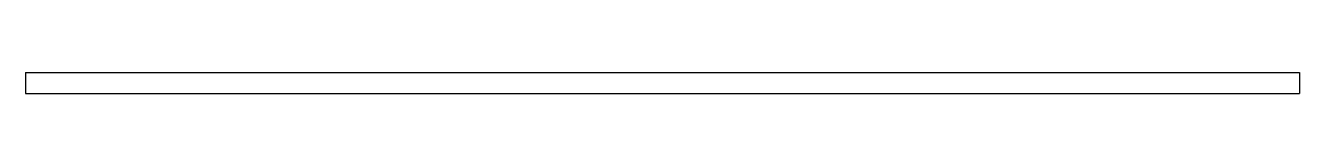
# Paper-space layout '_Front' of a CAD drawing. Header units: centimetres. Extents: x -15 to 15, y 0 to 0.5.
import ezdxf

# ---------------------------------------------------------------- set-up
doc = ezdxf.new("R2010")
doc.units = ezdxf.units.CM

psp = doc.layouts.new('_Front')

# ---------------------------------------------------------------- linework, layer by layer
at = {"color": 7, "linetype": 'Continuous', "lineweight": 25}
for p, q in [((-15, 0.5), (-15, 0)), ((-15, 0.5), (15, 0.5)), ((15, 0.5), (15, 0)), ((-15, 0), (15, 0))]:
    psp.add_line(p, q, dxfattribs=at)

doc.saveas('drawing.dxf')
